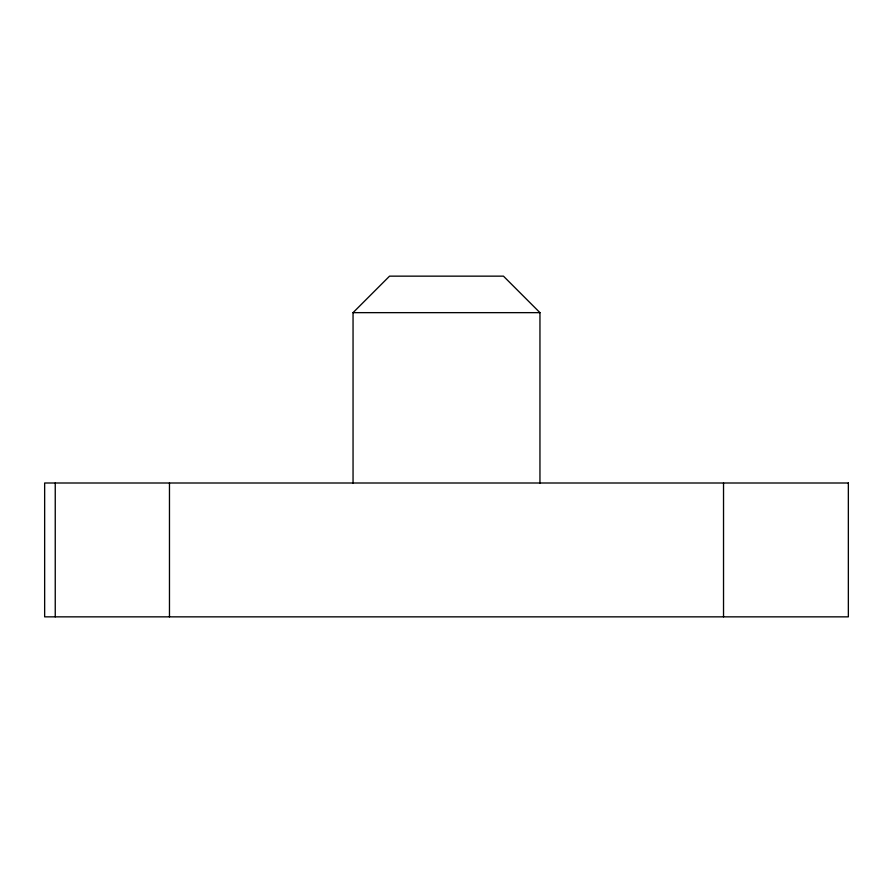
<?xml version="1.0" encoding="UTF-8"?>
<svg xmlns="http://www.w3.org/2000/svg" width="893" height="893" viewBox="0 0 893 893"><rect width="100%" height="100%" fill="white"/><g stroke="black" fill="none" stroke-linecap="round" stroke-linejoin="round"><path stroke-width="1.34" d="M353.048 483.292L353.048 312.65L389.549 276.149L503.451 276.149L539.952 312.65L539.952 483.292M353.048 312.65L539.952 312.65M723.531 483.001L723.531 616.851M169.469 483.001L169.469 616.851M55.243 483.001L55.243 616.851M848.35 483.001L44.65 483.001L44.65 616.851L848.35 616.851L848.35 483.001"/></g></svg>
